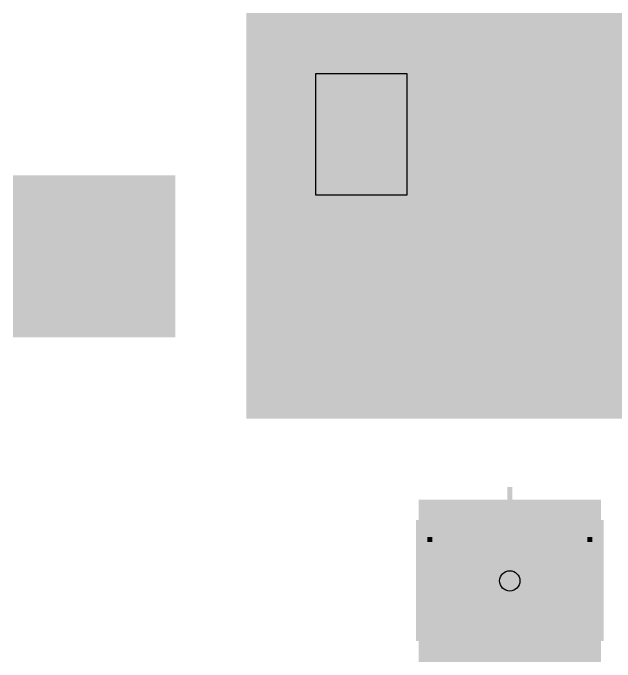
# Model space of a CAD drawing. Extents: x 72 to 672, y 48 to 484.
# Drawn here: x 226 to 285.4, y 168 to 232 of the extents above; entities that cross this region are included whole.
import ezdxf

# ---------------------------------------------------------------- set-up
doc = ezdxf.new("R2010")
doc.units = 0
doc.header["$MEASUREMENT"] = 0
doc.layers.get('0').update_dxf_attribs({"linetype": 'CONTINUOUS'})
doc.layers.add('WHITE', color=7, linetype='CONTINUOUS')
doc.layers.add('YELLOW', color=2, linetype='CONTINUOUS')

# ---------------------------------------------------------------- blocks, each defined once
blk = doc.blocks.new('XDESK', base_point=(291, 294))
for points in [[(291, 294, 29), (360, 294, 29), (291, 334, 29), (360, 334, 29)], [(310, 298), (295, 298), (310, 330), (295, 330)], [(356, 298), (341, 298), (356, 330), (341, 330)]]:
    blk.add_solid(points)
blk = doc.blocks.new('CHAIR', base_point=(342, 330))
for points in [[(342, 345.99999, 17), (358, 345.99999, 17), (342, 330, 17), (358, 330, 17)], [(343.5, 344.5), (342.5, 344.5), (343.5, 345.5), (342.5, 345.5)], [(356.5, 344.5), (357.5, 344.5), (356.5, 345.5), (357.5, 345.5)], [(342, 330, 19.25), (358, 330, 19.25), (342, 332, 19.25), (358, 332, 19.25)], [(343.5, 331.49999), (342.5, 331.49999), (343.5, 330.49999), (342.5, 330.49999)], [(356.5, 331.49999), (357.5, 331.49999), (356.5, 330.49999), (357.5, 330.49999)]]:
    blk.add_solid(points)
blk = doc.blocks.new('SCHAIR', base_point=(300, 300))
blk.add_circle((309, 308, 2), 1.002)
for points in [[(300, 300, 17), (318, 300, 17), (300, 316, 17), (318, 316, 17)], [(301, 300, 19.25), (317, 300, 19.25), (301, 302, 19.25), (317, 302, 19.25)]]:
    blk.add_solid(points)
for points in [[(309.25, 317.251), (308.75, 317.251), (309.25, 316.251), (308.75, 316.251)], [(308.75, 308.97, 2), (309.25, 308.97, 2), (308.75, 317.25, 2), (309.25, 317.25, 2)], [(300.279, 311.096), (300.124, 310.621), (301.23, 310.787), (301.075, 310.312)], [(308, 308.062, 2), (308.155, 308.538, 2), (300.125, 310.621, 2), (300.28, 311.096, 2)], [(309.845, 308.538, 2), (310, 308.062, 2), (317.72, 311.096, 2), (317.875, 310.621, 2)], [(317.875, 310.621), (317.721, 311.097), (316.924, 310.312), (316.77, 310.788)], [(308.632, 307.068, 2), (308.228, 307.362, 2), (303.765, 300.37, 2), (303.361, 300.664, 2)], [(309.772, 307.362, 2), (309.368, 307.068, 2), (314.639, 300.664, 2), (314.235, 300.37, 2)], [(303.36, 300.662), (303.765, 300.369), (303.948, 301.471), (304.353, 301.178)], [(314.236, 300.369), (314.64, 300.663), (313.648, 301.178), (314.052, 301.472)]]:
    blk.add_trace(points)
blk = doc.blocks.new('XCHAIR')
for points in [[(1.364, 11.826, 19), (0.864, 11.826, 19), (1.364, 12.326, 19), (0.864, 12.326, 19)], [(16.636, 11.826, 19), (17.136, 11.826, 19), (16.636, 12.326, 19), (17.136, 12.326, 19)]]:
    blk.add_solid(points)
for points in [[(-0.25, 2.062, 26), (2.25, 2.062, 26), (-0.25, 14, 26), (2.25, 14, 26)], [(15.75, 2.062, 26), (18.25, 2.062, 26), (15.75, 14, 26), (18.25, 14, 26)]]:
    blk.add_trace(points)
blk.add_blockref('SCHAIR', (0, 0))
blk = doc.blocks.new('INBOX', base_point=(132, 64))
at = {"layer": 'WHITE'}
for p, q in [((132, 64, 30), (132, 76, 30)), ((132, 76, 30), (141, 76, 30)), ((141, 76, 30), (141, 64, 30)), ((141, 64, 30), (132, 64, 30))]:
    blk.add_line(p, q, dxfattribs=at)

msp = doc.modelspace()

# ---------------------------------------------------------------- block references
at = {"layer": 'WHITE'}
msp.add_blockref('XDESK', (249, 192), dxfattribs=at)
at = {"layer": 'WHITE', "rotation": 180}
msp.add_blockref('INBOX', (264.857, 226.045), dxfattribs=at)
at = {"layer": 'YELLOW', "rotation": 180}
msp.add_blockref('CHAIR', (242, 216), dxfattribs=at)
at = {"layer": 'YELLOW'}
msp.add_blockref('XCHAIR', (266, 168), dxfattribs=at)

doc.saveas('drawing.dxf')
